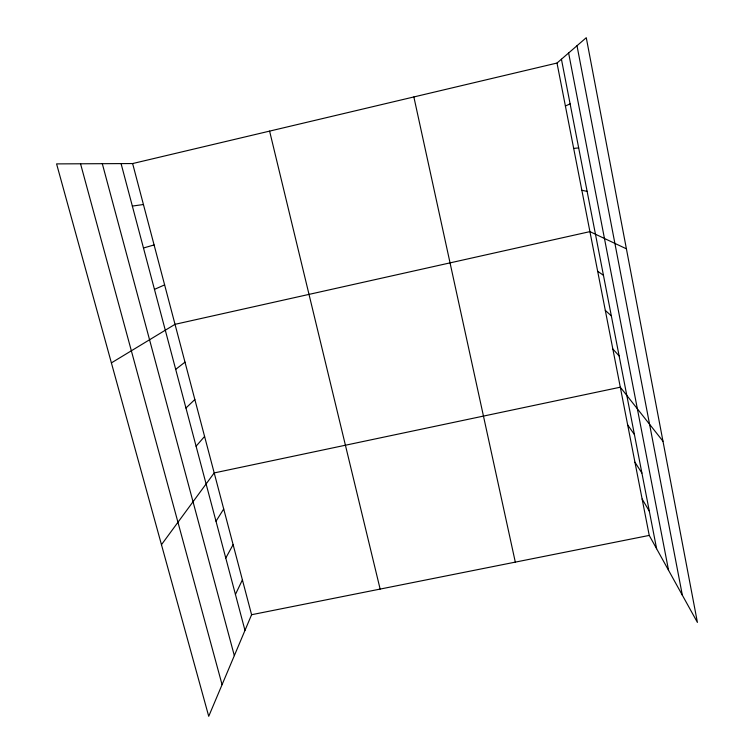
<?xml version="1.0" encoding="UTF-8"?>
<svg xmlns="http://www.w3.org/2000/svg" width="754" height="754" viewBox="0 0 754 754"><rect width="100%" height="100%" fill="white"/><g stroke="black" fill="none" stroke-linecap="round" stroke-linejoin="round"><path stroke-width="1.13" d="M132.629 163.552L251.591 614.717L208.726 716.3L56.588 163.891L132.629 163.552L557.008 63.044L586.273 37.7L697.412 622.408L649.241 535.415L557.008 63.044M235.437 594.425L242.402 579.883M225.776 558.045L233.109 544.642M216.002 521.221L223.712 508.997M161.46 544.708L214.202 472.928L620.297 387.207L662.973 441.231M196.087 446.217L204.579 436.443M185.955 408.027L194.843 399.516M175.691 369.366L184.994 362.146M111.394 362.891L175.022 324.324L589.92 231.629L626.404 248.82M565.396 106.012L570.109 103.864M154.457 289.376L164.617 284.889M143.467 248L154.089 244.946M251.591 614.717L649.241 535.415M132.346 206.078L143.43 204.513M573.681 148.434L578.676 147.907M581.852 190.3L587.121 191.365M597.658 271.242L603.445 275.314M605.302 310.375L611.334 315.869M612.842 349.027L619.119 355.907M627.667 424.926L634.406 434.493M634.943 462.202L641.899 473.05M642.135 499.025L649.307 511.137M80.546 163.788L222.072 684.66M102.308 163.693L234.324 655.631M121.074 163.609L244.975 630.382M269.602 131.111L380.139 589.081M413.861 96.946L515.312 562.126M561.428 59.217L656.621 548.752M568.62 52.987L668.562 570.307M576.999 45.73L682.342 595.189"/></g></svg>
